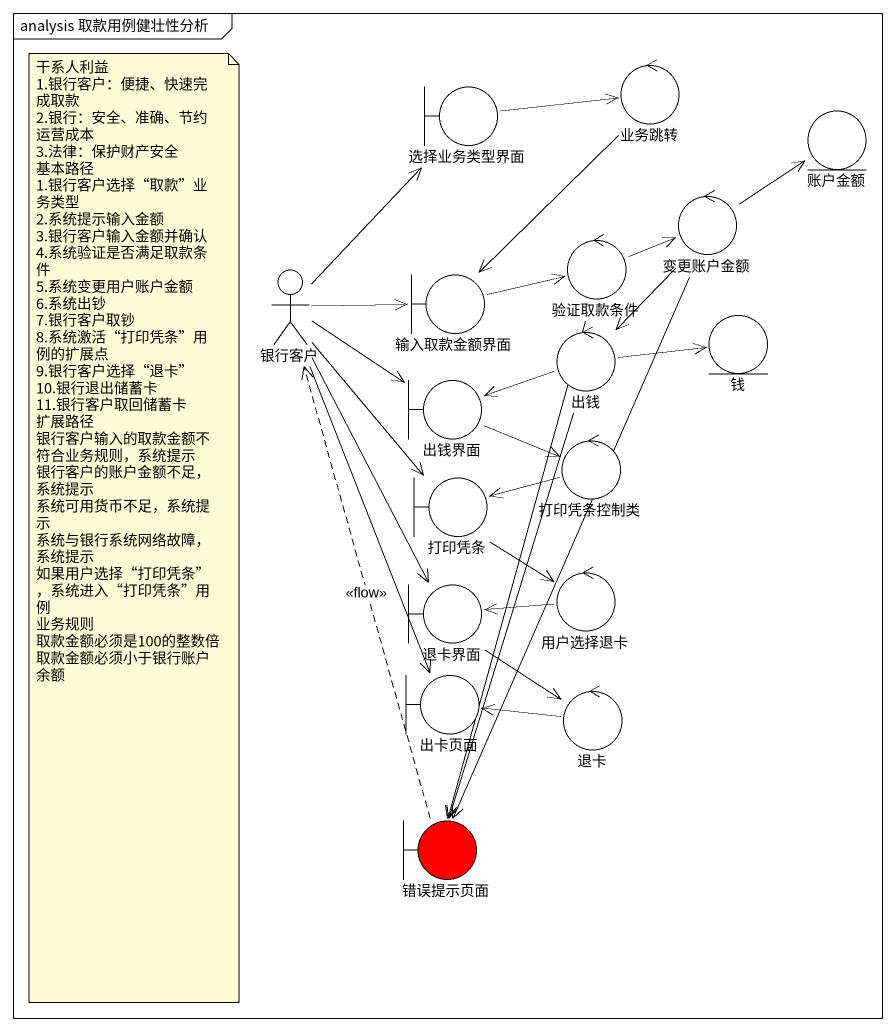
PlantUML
@startuml
mainframe analysis 取款用例健壮性分析
control 业务跳转
boundary 选择业务类型界面
entity 账户金额
control 变更账户金额
control 验证取款条件
actor 银行客户
boundary 输入取款金额界面
entity 钱
boundary 出钱界面
control 出钱
control 打印凭条控制类
boundary 打印凭条
boundary 退卡界面
control 用户选择退卡
boundary 出卡页面
control 退卡
boundary 错误提示页面 #FF0000
业务跳转 --> 输入取款金额界面
选择业务类型界面 -right-> 业务跳转
变更账户金额 -up-> 账户金额
变更账户金额 --> 出钱
变更账户金额 --> 错误提示页面
验证取款条件 -right-> 变更账户金额
验证取款条件 --> 错误提示页面
银行客户 -up-> 选择业务类型界面
银行客户 -right-> 输入取款金额界面
银行客户 -right-> 出钱界面
银行客户 --> 打印凭条
银行客户 --> 退卡界面
银行客户 --> 出卡页面
输入取款金额界面 -right-> 验证取款条件
出钱界面 -right-> 打印凭条控制类
出钱 -right-> 钱
出钱 -left-> 出钱界面
出钱 --> 错误提示页面
打印凭条控制类 -left-> 打印凭条
打印凭条 --> 用户选择退卡
退卡界面 --> 退卡
用户选择退卡 -left-> 退卡界面
退卡 -left-> 出卡页面
错误提示页面 .up.> 银行客户 : <<flow>>
note as N1
  干系人利益
  1.银行客户：便捷、快速完成取款
  2.银行：安全、准确、节约运营成本
  3.法律：保护财产安全
  基本路径
  1.银行客户选择“取款”业务类型
  2.系统提示输入金额
  3.银行客户输入金额并确认
  4.系统验证是否满足取款条件
  5.系统变更用户账户金额
  6.系统出钞
  7.银行客户取钞
  8.系统激活“打印凭条”用例的扩展点
  9.银行客户选择“退卡”
  10.银行退出储蓄卡
  11.银行客户取回储蓄卡
  扩展路径
  银行客户输入的取款金额不符合业务规则，系统提示
  银行客户的账户金额不足，系统提示
  系统可用货币不足，系统提示
  系统与银行系统网络故障，系统提示
  如果用户选择“打印凭条”，系统进入“打印凭条”用例
  业务规则
  取款金额必须是100的整数倍
  取款金额必须小于银行账户余额
end note
@enduml
